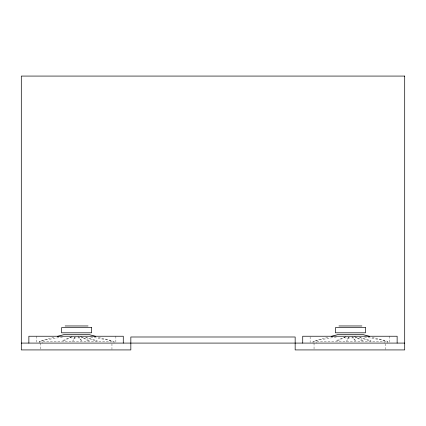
<?xml version="1.0" encoding="UTF-8"?>
<svg xmlns="http://www.w3.org/2000/svg" width="426" height="426" viewBox="0 0 426 426"><rect width="100%" height="100%" fill="white"/><g stroke="black" fill="none" stroke-linecap="round" stroke-linejoin="round"><path stroke-width="0.32" stroke-dasharray="2.13 1.6" d="M75.205 336.806L72.729 341.37L72.729 340.502L75.514 336.236M349.059 336.806L346.583 341.37L346.583 340.502L349.373 336.236M83.368 337.094L81.877 337.946L71.291 337.946L69.805 337.094M357.222 337.094L355.737 337.946L345.151 337.946L343.665 337.094M72.175 336.54L62.808 341.37L62.808 340.502L72.175 336.487M346.029 336.54L336.668 341.37L336.668 340.502L346.029 336.487M39.165 343.084L39.165 341.37L54.858 337.088M313.025 343.084L313.025 341.37L328.712 337.088M62.521 337.019L42.35 340.502L42.35 343.084M336.375 337.019L316.204 340.502L316.204 343.084M39.165 341.37L114.003 341.37L114.003 343.084M313.025 341.37L387.862 341.37L387.862 343.084M364.512 337.019L384.683 340.502L384.683 343.084M90.653 337.019L110.824 340.502L110.824 342.509M372.175 337.088L387.862 341.37M98.315 337.088L114.003 341.37M359.209 337.126L370.902 340.502L370.902 341.37L358.591 337.094M85.349 337.126L97.048 340.502L97.048 341.37L84.731 337.094M354.507 336.503L363.032 340.502L363.032 341.37L354.507 336.556M80.652 336.503L89.178 340.502L89.178 341.37L80.652 336.556M351.871 336.236L355.577 340.502L355.577 341.37L352.611 337.264M78.011 336.236L81.717 340.502L81.717 341.37L78.751 337.264M389.726 336.236L389.726 342.461M385.812 343.702L385.812 349.304M314.042 343.084L314.042 349.304M310.128 336.859L310.128 342.461M115.872 336.236L115.872 342.461M111.958 343.702L111.958 349.304M40.188 343.084L40.188 349.304M36.274 336.236L36.274 342.461"/><path stroke-width="0.64" d="M57.361 336.402L64.235 334.522L88.933 334.522L95.813 336.402M331.215 336.402L338.095 334.522L362.792 334.522L369.672 336.402M65.119 325.965L88.054 325.965M338.974 325.965L361.908 325.965M21.3 343.084L404.7 343.084M397.133 343.084L397.133 336.236L302.726 336.236L302.726 343.084M123.274 343.084L123.274 336.236L28.867 336.236L28.867 343.084M404.7 76.073L21.3 76.073L21.3 349.927L130.841 349.927L130.841 336.993L295.159 336.993L295.159 349.927L404.7 349.927L404.7 76.073M91.643 327.679L61.53 327.679L61.53 332.812L91.643 332.812L91.643 327.679M365.503 327.679L335.384 327.679L335.384 332.812L365.503 332.812L365.503 327.679"/></g></svg>
